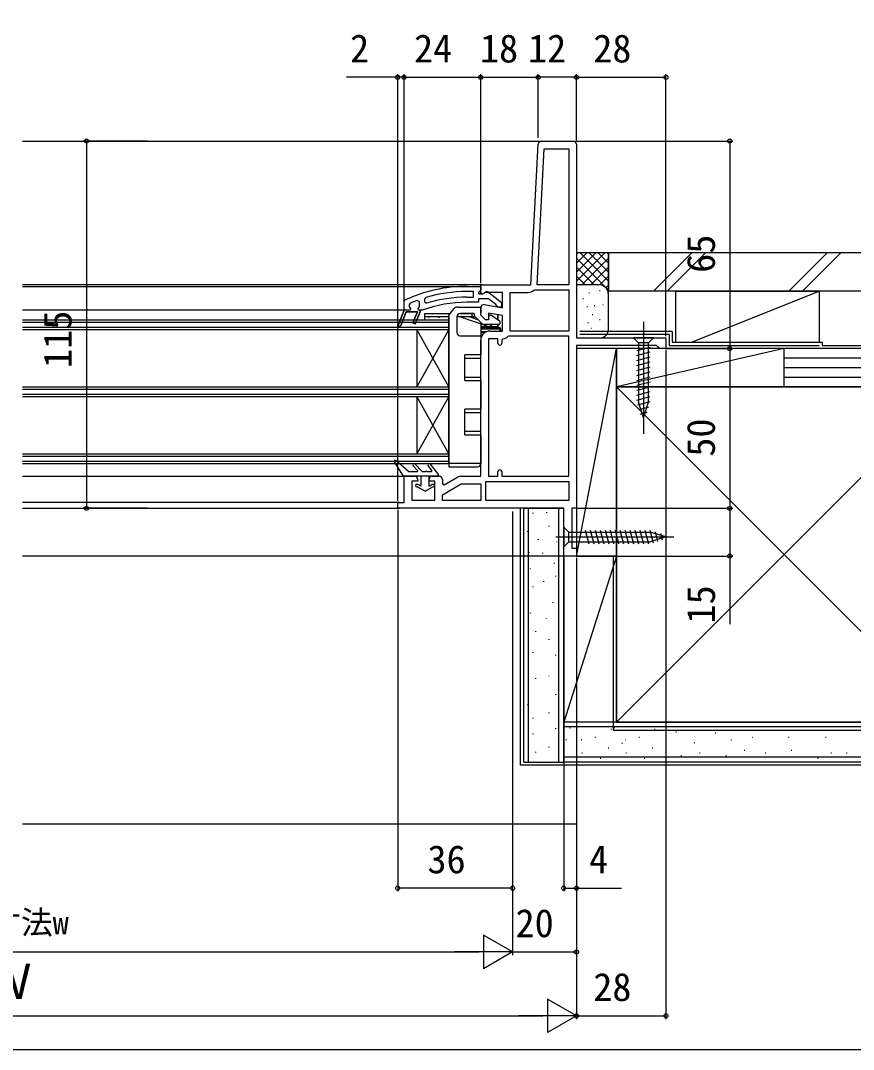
# Model space of a CAD drawing. Units: millimetres, scale not verified. Extents: x -525 to 525, y -783 to 778.
# Drawn here: x 0.9 to 261.7, y -782.7 to -460.4 of the extents above; entities that cross this region are included whole.
import ezdxf
from ezdxf.enums import TextEntityAlignment as Align

# ---------------------------------------------------------------- set-up
doc = ezdxf.new("R2010")
doc.units = ezdxf.units.MM
doc.header["$LTSCALE"] = 4
for name, color, linetype in [('0-3_YKK_11', 7, 'Continuous'), ('0-5_YKK_12', 2, 'Continuous'), ('0-6_YKK_13', 4, 'Continuous'), ('0-8_YKK_D', 6, 'Continuous'), ('0-9_YKK_ZWAK', 7, 'Continuous'), ('0-A_YSS_K', 3, 'Continuous'), ('0-B_YSS_KE', 3, 'Continuous')]:
    doc.layers.add(name, color=color, linetype=linetype)
doc.styles.add('ＭＳ ゴシック', font='')
doc.styles.get('ＭＳ ゴシック').set_extended_font_data('MS Gothic')

msp = doc.modelspace()

# ---------------------------------------------------------------- linework, layer by layer
at = {"layer": '0-3_YKK_11'}
for p, q in [((163.949, -498.176), (174, -498.176)), ((129.8, -603.176), (132, -603.176))]:
    msp.add_line(p, q, dxfattribs=at)
for points in [[(175, -499.176), (175, -559.776), (203, -559.776), (203, -563.176), (201.1, -563.176), (200.6, -562.676), (200.1, -562.176), (175, -562.176), (175, -613.176), (173.5, -613.176), (173.5, -625.676), (175, -625.676), (175, -628.176), (171, -628.176), (171, -613.176), (119, -613.176), (119, -611.376), (121, -611.376), (121, -603.176), (124.3, -603.176)], [(146.174, -549.391), (151.8, -550.383), (151.8, -545.576), (146.444, -545.576), (145.576, -546.118), (145, -545.798), (145, -543.176), (160.642, -543.176), (162.95, -499.123)], [(140.633, -543.676), (145, -543.676), (145, -544.776), (144.562, -545.272), (144.3, -545.569), (144.3, -545.976), (145.7, -545.976), (146.1, -545.776)], [(127.755, -547.184), (127.4, -547.663), (127.4, -548.499), (128.048, -548.977)], [(140.633, -547.076), (142.7, -547.076), (142.7, -545.276), (140.633, -545.276)], [(147.517, -545.589), (151.5, -548.701), (151.5, -550.176), (150.399, -550.176), (149.899, -549.7), (149.708, -549.331), (147.461, -547.576), (144.3, -547.576), (144.3, -548.676), (140.633, -548.676)], [(172.6, -557.676), (154.2, -557.676), (154.2, -545.576), (159.767, -545.576)], [(161.635, -544.893), (161.958, -544.776), (172.6, -544.776), (172.6, -557.676)], [(122.9, -548.97), (122.6, -549.429), (122.6, -550.101), (122.975, -550.585), (122.9, -551.176), (121, -551.176), (119.228, -555.628), (121, -551.176), (121, -548.394), (121.29, -547.94)], [(119.972, -555.924), (121.662, -551.676), (125.139, -551.676), (123.765, -555.128), (124.509, -555.424), (126, -551.676), (126, -551.176), (125.5, -551.176), (125.425, -550.585), (125.8, -550.101), (125.8, -550.076), (125.8, -548.54), (125.125, -548.072)], [(147.9, -557.676), (151.8, -557.676), (151.8, -552.82), (147.4, -552.044), (147.4, -554.176), (146.5, -554.176), (145, -552.676), (145, -550.376)], [(126.617, -551.146), (126.446, -551.176), (126, -551.176), (126, -551.676), (124.509, -555.424), (123.765, -555.128), (125.139, -551.676), (121.662, -551.676), (119.972, -555.924)], [(138.973, -603.176), (145, -603.176), (145, -560.576)], [(150.4, -561.475), (150.4, -560.076), (147.4, -560.076), (147.4, -603.176), (150.4, -603.176), (150.4, -601.776)], [(152.048, -560.063), (151.6, -560.56), (151.6, -561.475)], [(172.6, -603.176), (172.6, -559.276), (153.8, -559.276), (153.455, -559.414)], [(151.6, -601.776), (151.6, -603.176), (172.6, -603.176)], [(125.3, -604.176), (125.3, -604.676), (123.4, -604.676), (123.4, -610.676), (130.6, -610.676), (130.6, -604.676), (128.8, -604.676), (128.8, -604.176)], [(133, -604.176), (133, -605.521), (133.567, -605.848), (137.523, -603.564)]]:
    msp.add_lwpolyline(points, dxfattribs=at)
for points in [[(162.644, -543.176), (164.877, -500.576), (172.6, -500.576), (172.6, -543.176)], [(145, -610.776), (133, -610.776), (133, -608.947), (138.839, -605.576), (145, -605.576)], [(172.6, -610.776), (146.6, -610.776), (146.6, -604.776), (172.6, -604.776)]]:
    msp.add_lwpolyline(points, close=True, dxfattribs=at)
for centre, radius, start, end in [((163.949, -499.176), 1, 90, 176.99997), ((174, -499.176), 1, 0.00001, 89.99999), ((140.633, -589.676), 46, 90.00001, 114.86598), ((140.633, -589.676), 44.4, 89.99999, 106.86019), ((140.633, -589.676), 42.6, 89.99999, 107.18277), ((146.9, -546.376), 1, 51.91328, 143.13011), ((159.767, -542.676), 2.9, 269.99999, 310.11919), ((140.632, -589.675), 44.4, 110.44221, 113.53922), ((140.633, -589.676), 41, 89.99999, 109.98888), ((146, -550.376), 1, 80.00002, 180), ((119.6, -555.776), 0.4, 158.30059, 338.30061), ((119.6, -555.776), 0.4, 158.30059, 338.30061), ((147.9, -560.576), 2.9, 90.00001, 179.99999), ((151.8, -557.676), 2.4, 275.9378, 313.60284), ((151, -561.475), 0.6, 179.99999, 0.00001), ((151, -601.776), 0.6, 359.99999, 180.00001), ((124.3, -604.176), 1, 0.00001, 89.99999), ((129.8, -604.176), 1, 90.00001, 179.99999), ((132, -604.176), 1, 0.00001, 89.99999), ((138.973, -606.076), 2.9, 89.99998, 119.99999)]:
    msp.add_arc(centre, radius, start, end, dxfattribs=at)
at = {"layer": '0-5_YKK_12'}
for p, q in [((1.5, -498.176), (163.95, -498.176)), ((145.501, -543.176), (1.5, -543.176)), ((1.5, -543.676), (145.001, -543.675)), ((121.001, -551.176), (1.5, -551.176)), ((1.5, -554.176), (135.001, -554.176)), ((135.001, -554.176), (135.001, -599.176)), ((1.5, -554.876), (135.001, -554.876)), ((1.5, -556.476), (135.001, -556.476)), ((1.5, -557.176), (135.001, -557.176)), ((125.001, -557.176), (125.001, -575.176)), ((135.001, -557.176), (125.001, -575.176)), ((135.001, -575.176), (125.001, -557.176)), ((1.5, -575.176), (135.001, -575.176)), ((1.5, -575.876), (135.001, -575.876)), ((1.5, -577.476), (135.001, -577.476)), ((1.5, -578.176), (135.001, -578.176)), ((125.001, -578.176), (125.001, -596.176)), ((135.001, -578.176), (125.001, -596.176)), ((135.001, -596.176), (125.001, -578.176)), ((1.5, -596.176), (135.001, -596.176)), ((1.5, -596.876), (135.001, -596.876)), ((1.5, -598.476), (135.001, -598.476)), ((1.5, -599.176), (135.001, -599.176)), ((1.5, -603.176), (121.501, -603.176)), ((119.501, -611.376), (1.5, -611.376)), ((1.5, -613.176), (119.501, -613.176)), ((173, -628.176), (1.5, -628.176))]:
    msp.add_line(p, q, dxfattribs=at)
at = {"layer": '0-6_YKK_13'}
for p, q in [((135.065, -552.592), (136.549, -550.737)), ((137.72, -550.174), (144.799, -550.174)), ((145.02, -550.174), (144.999, -550.174)), ((144.999, -550.374), (144.999, -550.174)), ((144.999, -550.374), (144.999, -551.967)), ((127.799, -553.174), (127.499, -553.174)), ((127.5, -554.175), (127.499, -553.174)), ((127.5, -554.175), (134.999, -554.175)), ((127.799, -552.174), (135.399, -552.174)), ((134.999, -553.174), (127.799, -553.174)), ((128.731, -553.518), (128.731, -553.618)), ((131.906, -553.418), (131.906, -553.518)), ((134.999, -599.174), (134.999, -552.779)), ((134.999, -553.174), (134.999, -554.175)), ((137.499, -553.174), (137.499, -558.174)), ((143.171, -553.174), (137.499, -553.174)), ((137.499, -554.175), (137.5, -554.175)), ((137.749, -552.512), (137.749, -553.174)), ((142.799, -552.174), (138.499, -552.174)), ((138.499, -552.174), (138.599, -552.174)), ((138.599, -552.174), (142.799, -552.174)), ((141.539, -553.174), (144.013, -554.016)), ((141.539, -553.174), (143.171, -553.174)), ((142.249, -552.174), (142.249, -553.174)), ((142.999, -552.795), (142.999, -552.374)), ((145.525, -555.527), (143.146, -553.149)), ((147.399, -553.367), (147.742, -552.774)), ((147.915, -552.674), (148.236, -552.674)), ((148.351, -552.71), (150.871, -554.475)), ((150.199, -552.536), (150.199, -554.004)), ((150.499, -554.214), (150.499, -552.589)), ((144.999, -555.002), (144.999, -559.174)), ((150.999, -556.674), (145.299, -556.674)), ((145.299, -556.674), (145.299, -556.974)), ((145.299, -556.974), (150.999, -556.974)), ((150.699, -555.674), (145.878, -555.674)), ((150.199, -555.674), (150.199, -556.374)), ((150.199, -556.374), (150.499, -556.374)), ((150.499, -556.374), (150.499, -555.674)), ((150.999, -554.72), (150.999, -555.374)), ((150.999, -556.974), (150.999, -557.674)), ((151.299, -557.674), (151.299, -556.974)), ((196.001, -554.826), (196, -589.826)), ((138.499, -559.174), (144.999, -559.174)), ((146.841, -557.874), (144.999, -557.874)), ((144.999, -558.174), (146.272, -558.174)), ((144.999, -559.174), (144.999, -565.174)), ((199.101, -559.826), (192.901, -559.826)), ((192.901, -559.826), (194.451, -561.376)), ((199.101, -559.826), (197.551, -561.376)), ((193.901, -563.802), (198.101, -562.677)), ((194.451, -561.376), (194.45, -579.91)), ((197.551, -561.376), (194.451, -561.376)), ((197.55, -579.91), (197.551, -561.376)), ((139.999, -573.174), (139.999, -565.174)), ((144.999, -565.174), (139.999, -565.174)), ((193.901, -565.355), (198.101, -564.23)), ((193.901, -566.908), (198.101, -565.782)), ((193.901, -568.461), (198.101, -567.335)), ((193.901, -570.014), (198.101, -568.888)), ((144.999, -572.174), (139.999, -572.174)), ((139.999, -573.174), (144.999, -573.174)), ((144.999, -573.174), (144.999, -572.174)), ((144.999, -573.174), (144.999, -582.174)), ((193.9, -573.12), (198.101, -571.994)), ((193.9, -574.672), (198.1, -573.547)), ((193.901, -571.567), (198.101, -570.441)), ((193.9, -576.225), (198.1, -575.1)), ((193.9, -577.778), (198.1, -576.653)), ((193.9, -579.331), (198.1, -578.206)), ((194.159, -580.815), (198.1, -579.759)), ((196, -584.826), (194.45, -579.91)), ((196, -584.826), (197.55, -579.91)), ((139.999, -590.174), (139.999, -582.174)), ((144.999, -582.174), (139.999, -582.174)), ((194.611, -582.247), (197.647, -581.433)), ((195.062, -583.679), (197.112, -583.129)), ((144.999, -589.174), (139.999, -589.174)), ((144.999, -590.174), (144.999, -589.174)), ((139.999, -590.174), (144.999, -590.174)), ((144.999, -590.174), (144.999, -599.174)), ((120.801, -603.176), (117.947, -598.635)), ((122.344, -601.628), (118.396, -598.248)), ((126.541, -601.612), (124.393, -599.303)), ((129.116, -599.33), (131.737, -602.691)), ((134.999, -599.174), (134.999, -600.174)), ((144.999, -599.174), (134.999, -599.174)), ((122.474, -601.676), (125.049, -601.676)), ((125.195, -601.339), (123.808, -599.848)), ((126.688, -601.676), (127.823, -601.676)), ((128.223, -601.676), (129.516, -601.676)), ((129.674, -601.353), (128.485, -599.821)), ((134.999, -600.174), (143.999, -600.174)), ((131.501, -603.176), (120.801, -603.176)), ((125.001, -605.676), (125.233, -605.676)), ((126.301, -606.23), (125.433, -605.729)), ((126.301, -606.23), (126.301, -603.176)), ((128.801, -606.23), (128.801, -603.176)), ((128.801, -606.23), (129.668, -605.729)), ((129.868, -605.676), (130.101, -605.676)), ((125.001, -606.476), (125.126, -606.476)), ((127.551, -607.876), (125.126, -606.476)), ((127.551, -607.876), (129.975, -606.476)), ((129.975, -606.476), (130.101, -606.476)), ((170.997, -619.078), (172.547, -620.628)), ((172.547, -620.628), (198.081, -620.628)), ((177.743, -620.078), (178.868, -624.278)), ((179.296, -620.078), (180.421, -624.278)), ((180.848, -620.078), (181.974, -624.278)), ((182.401, -620.078), (183.527, -624.278)), ((183.954, -620.078), (185.08, -624.278)), ((185.507, -620.078), (186.632, -624.278)), ((187.06, -620.078), (188.185, -624.278)), ((188.613, -620.078), (189.738, -624.278)), ((190.166, -620.078), (191.291, -624.278)), ((191.719, -620.078), (192.844, -624.278)), ((193.272, -620.078), (194.397, -624.278)), ((194.825, -620.078), (195.95, -624.278)), ((196.378, -620.078), (197.503, -624.278)), ((197.93, -620.078), (198.986, -624.019)), ((202.997, -622.178), (198.081, -620.628)), ((199.605, -620.532), (200.418, -623.568)), ((201.301, -621.066), (201.85, -623.116)), ((168.497, -622.178), (205.497, -622.178)), ((172.547, -623.728), (198.081, -623.728)), ((202.997, -622.178), (198.081, -623.728)), ((202.997, -622.178), (198.081, -623.728))]:
    msp.add_line(p, q, dxfattribs=at)
for points in [[(127.499, -553.174), (127.499, -552.174), (127.799, -552.174)], [(147.016, -556.094), (138.434, -553.174), (137.499, -553.174)], [(150.199, -556.674), (150.199, -556.374), (144.999, -556.374)], [(151.299, -556.974), (150.999, -556.974), (150.999, -556.674)], [(139.999, -566.174), (144.999, -566.174), (144.999, -565.174)], [(139.999, -583.174), (144.999, -583.174), (144.999, -582.174)], [(170.997, -619.078), (170.997, -625.278), (172.547, -623.728), (172.547, -620.628)]]:
    msp.add_lwpolyline(points, dxfattribs=at)
for centre, radius, start, end in [((137.72, -551.674), 1.5, 90, 141.34019), ((144.799, -550.374), 0.2, 0, 90), ((135.299, -552.779), 0.3, 141.34019, 180), ((138.499, -553.174), 1, 90, 180), ((142.799, -552.374), 0.2, 0, 90), ((143.499, -552.795), 0.5, 180, 225), ((147.915, -552.874), 0.2, 90, 150), ((148.236, -552.874), 0.2, 55, 90), ((145.299, -556.374), 0.3, 180, 270), ((145.299, -556.374), 0.6, 240, 270), ((145.878, -555.174), 0.5, 225, 270), ((147.499, -554.674), 1.5, 251.20957, 318.18969), ((150.799, -556.374), 0.3, 180, 270), ((150.699, -555.374), 0.3, 270, 0), ((150.699, -554.72), 0.3, 0, 55), ((150.999, -556.974), 0.3, 0, 90), ((138.499, -558.174), 1, 180, 270), ((118.201, -598.476), 0.3, 49.43895, 212.15282), ((124.101, -599.576), 0.4, 42.9326, 222.9326), ((128.801, -599.576), 0.4, 37.94551, 217.81232), ((143.999, -599.174), 1, 270, 0), ((122.474, -601.476), 0.2, 229.43895, 270), ((125.049, -601.476), 0.2, 270, 42.9326), ((126.688, -601.476), 0.2, 222.9326, 270), ((128.023, -601.676), 0.2, 0, 180), ((129.516, -601.476), 0.2, 270, 37.81232), ((125.001, -606.076), 0.4, 90, 270), ((125.233, -606.076), 0.4, 60, 90), ((129.868, -606.076), 0.4, 90, 120), ((130.101, -606.076), 0.4, 270, 90), ((131.501, -602.876), 0.3, 270, 37.94551)]:
    msp.add_arc(centre, radius, start, end, dxfattribs=at)
at = {"layer": '0-8_YKK_D'}
for p, q in [((119, -478.176), (102.945, -478.176)), ((119, -610.876), (119, -477.176)), ((121.001, -478.176), (119, -478.176)), ((121.001, -549.128), (121, -477.176)), ((121, -478.176), (144.999, -478.176)), ((121.001, -549.128), (121.001, -477.176)), ((121.001, -478.176), (123.551, -478.176)), ((145, -542.676), (144.999, -477.176)), ((145, -542.676), (145, -477.176)), ((145, -478.176), (163, -478.176)), ((163, -497.176), (163, -477.176)), ((163, -497.176), (163, -477.176)), ((175, -478.176), (163, -478.176)), ((175, -498.176), (175, -477.176)), ((175, -498.176), (175, -477.176)), ((175, -478.176), (203, -478.176)), ((203, -559.276), (203, -477.176)), ((40.5, -498.176), (20.5, -498.176)), ((21.5, -498.176), (21.5, -613.176)), ((175, -498.176), (224, -498.176)), ((223, -498.176), (223, -563.176)), ((202.8, -563.176), (224, -563.176)), ((202.8, -563.176), (224, -563.176)), ((203, -563.676), (203, -773.176)), ((223, -563.176), (223, -613.176)), ((40.5, -613.176), (20.5, -613.176)), ((119, -613.676), (119, -733.176)), ((155.001, -614.176), (155.001, -733.176)), ((155.001, -614.176), (155.001, -753.176)), ((155.001, -614.176), (155.001, -753.176)), ((175.25, -613.176), (224, -613.176)), ((176.25, -613.176), (224, -613.176)), ((175.5, -628.176), (224, -628.176)), ((171, -628.676), (171, -733.176)), ((175, -628.676), (174.999, -773.177)), ((175, -628.676), (175, -753.176)), ((175, -628.676), (175, -733.176)), ((175, -628.676), (175, -773.176)), ((155.001, -732.176), (119, -732.176)), ((155.001, -752.176), (145.907, -746.926)), ((145.907, -746.926), (145.907, -757.426)), ((-144.5, -752.176), (144.501, -752.176)), ((155.001, -752.176), (136.814, -752.176)), ((155.001, -752.176), (145.907, -757.426)), ((155.001, -752.176), (175, -752.176)), ((174.999, -772.177), (165.905, -766.927)), ((165.905, -766.927), (165.905, -777.427)), ((-164.501, -772.174), (164.499, -772.177)), ((174.999, -772.177), (156.812, -772.177)), ((174.999, -772.177), (165.905, -777.427)), ((175, -772.176), (203, -772.176))]:
    msp.add_line(p, q, dxfattribs=at)
for points in [[(223, -613.176), (223, -628.176), (223, -649.453)], [(171, -732.176), (175, -732.176), (189.118, -732.176)]]:
    msp.add_lwpolyline(points, dxfattribs=at)
for centre in [(119, -478.176), (121, -478.176), (121.001, -478.176), (144.999, -478.176), (145, -478.176), (163, -478.176), (163, -478.176), (175, -478.176), (175, -478.176), (203, -478.176), (21.5, -498.176), (223, -498.176), (223, -563.176), (223, -563.176), (21.5, -613.176), (223, -613.176), (223, -613.176), (223, -628.176), (119, -732.176), (155.001, -732.176), (171, -732.176), (175, -732.176), (175, -752.176), (175, -772.176), (203, -772.176)]:
    msp.add_circle(centre, 0.637, dxfattribs=at)
at = {"layer": '0-9_YKK_ZWAK'}
msp.add_lwpolyline([(-525, -782.7), (525, -782.7), (525, 747.3)], dxfattribs=at)
at = {"layer": '0-A_YSS_K'}
for p, q in [((185.001, -533.176), (175.001, -533.176)), ((175.001, -542.033), (183.859, -533.176)), ((175.001, -539.205), (181.031, -533.176)), ((175.001, -536.377), (178.202, -533.176)), ((175.001, -533.548), (175.374, -533.176)), ((175.001, -534.862), (185.001, -544.862)), ((176.143, -533.176), (185.001, -542.033)), ((176.687, -543.176), (185.001, -534.862)), ((178.972, -533.176), (185.001, -539.205)), ((181.8, -533.176), (185.001, -536.377)), ((184.629, -533.176), (185.001, -533.548)), ((185.001, -546.176), (185.001, -533.176)), ((211.111, -533.176), (199.111, -545.176)), ((215.354, -533.176), (203.354, -545.176)), ((253.538, -533.176), (241.538, -545.176)), ((257.78, -533.176), (245.78, -545.176)), ((175.001, -537.69), (180.486, -543.176)), ((179.516, -543.176), (185.001, -537.69)), ((175.001, -540.519), (177.676, -543.193)), ((182.327, -543.193), (185.001, -540.519)), ((182.001, -543.176), (175.001, -543.176)), ((184.207, -544.142), (185.001, -543.347)), ((177.002, -547.502), (177.202, -547.502)), ((178.858, -545.671), (179.058, -545.671)), ((182.196, -545.003), (182.396, -545.003)), ((185.001, -557.276), (185.001, -546.176)), ((206.001, -545.176), (206.001, -561.176)), ((206.001, -545.176), (251.001, -545.176)), ((211.001, -561.176), (251.001, -545.176)), ((251.001, -545.176), (251.001, -561.176)), ((178.19, -550.011), (178.39, -550.011)), ((180.527, -549.677), (180.727, -549.677)), ((183.198, -549.343), (183.398, -549.343)), ((179.924, -552.47), (180.124, -552.47)), ((182.196, -554.016), (182.396, -554.016)), ((178.524, -555.018), (178.724, -555.018)), ((179.546, -556.796), (179.746, -556.796)), ((175.301, -559.776), (182.001, -559.776)), ((176.541, -557.627), (176.741, -557.627)), ((180.193, -558.69), (180.393, -558.69)), ((183.198, -557.858), (183.398, -557.858)), ((174.997, -628.176), (187.498, -563.176)), ((239.998, -563.176), (187.498, -575.176)), ((251.001, -563.176), (206.001, -563.176)), ((239.998, -575.176), (239.998, -563.176)), ((352.491, -563.176), (239.998, -563.176)), ((352.491, -566.176), (239.998, -566.176)), ((352.491, -569.176), (239.998, -569.176)), ((352.491, -572.176), (239.998, -572.176)), ((187.5, -680.176), (292.5, -575.176)), ((187.5, -575.176), (292.5, -680.176)), ((239.998, -575.176), (352.491, -575.176)), ((157.5, -693.676), (157.5, -613.176)), ((160, -692.676), (160, -613.176)), ((161.341, -614.595), (161.341, -614.795)), ((165.552, -614.367), (165.552, -614.567)), ((169.5, -692.676), (169.5, -613.176)), ((166.286, -618.715), (166.286, -618.915)), ((159.692, -620.364), (159.692, -620.564)), ((162.989, -622.836), (162.989, -623.036)), ((168.78, -623.657), (168.78, -623.857)), ((160.095, -626.975), (160.095, -627.175)), ((164.383, -627.165), (164.383, -627.365)), ((171, -680.176), (171, -627.727)), ((187.5, -628.176), (171, -628.176)), ((187.5, -628.176), (171, -680.176)), ((187.5, -680.176), (187.5, -628.176)), ((168.001, -630.283), (168.001, -630.483)), ((160.517, -631.902), (160.517, -632.102)), ((168.434, -634.374), (168.434, -634.574)), ((161.341, -637.671), (161.341, -637.871)), ((164.637, -636.023), (164.637, -636.223)), ((167.61, -642.616), (167.61, -642.816)), ((160.517, -645.913), (160.517, -646.113)), ((165.462, -647.561), (165.462, -647.761)), ((162.165, -651.682), (162.165, -651.882)), ((166.286, -654.154), (166.286, -654.354)), ((161.341, -658.275), (161.341, -658.475)), ((168.434, -659.099), (168.434, -659.299)), ((162.165, -666.448), (162.165, -666.648)), ((166.286, -665.624), (166.286, -665.824)), ((168.434, -671.393), (168.434, -671.593)), ((159.692, -674.69), (159.692, -674.89)), ((161.341, -678.81), (161.341, -679.01)), ((166.286, -677.162), (166.286, -677.362)), ((168.434, -682.107), (168.434, -682.307)), ((187.5, -680.176), (171, -680.176)), ((352.494, -681.676), (171, -681.676)), ((172.911, -682.005), (173.111, -682.005)), ((185.708, -682.395), (185.908, -682.395)), ((186.684, -682.005), (186.884, -682.005)), ((199.481, -682.395), (199.681, -682.395)), ((206.108, -683.175), (206.308, -683.175)), ((210.199, -682.741), (210.399, -682.741)), ((234.923, -682.741), (235.123, -682.741)), ((247.217, -682.741), (247.417, -682.741)), ((257.931, -682.741), (258.131, -682.741)), ((161.341, -683.755), (161.341, -683.955)), ((171.616, -685.624), (171.816, -685.624)), ((176.419, -685.624), (176.619, -685.624)), ((180.767, -684.89), (180.967, -684.89)), ((190.192, -685.624), (190.392, -685.624)), ((194.54, -684.89), (194.74, -684.89)), ((218.44, -683.566), (218.64, -683.566)), ((223.385, -685.714), (223.585, -685.714)), ((229.978, -684.89), (230.178, -684.89)), ((241.448, -684.89), (241.648, -684.89)), ((252.986, -684.89), (253.186, -684.89)), ((162.165, -689.524), (162.165, -689.724)), ((166.286, -687.876), (166.286, -688.076)), ((184.887, -688.186), (185.087, -688.186)), ((189.216, -686.793), (189.416, -686.793)), ((198.66, -688.186), (198.86, -688.186)), ((202.989, -686.793), (203.189, -686.793)), ((211.847, -686.538), (212.047, -686.538)), ((227.506, -689.01), (227.706, -689.01)), ((242.272, -689.01), (242.472, -689.01)), ((352.494, -691.176), (171, -691.176)), ((175, -692.676), (175, -712.176)), ((176.646, -689.835), (176.846, -689.835)), ((182.415, -691.483), (182.615, -691.483)), ((187.463, -691.08), (187.663, -691.08)), ((189.027, -691.08), (189.227, -691.08)), ((190.419, -689.835), (190.619, -689.835)), ((196.188, -691.483), (196.388, -691.483)), ((202.8, -691.08), (203, -691.08)), ((207.726, -690.659), (207.926, -690.659)), ((213.495, -689.835), (213.695, -689.835)), ((221.737, -690.659), (221.937, -690.659)), ((234.099, -689.835), (234.299, -689.835)), ((250.514, -691.483), (250.714, -691.483)), ((254.635, -689.835), (254.835, -689.835)), ((259.579, -689.835), (259.78, -689.835)), ((352.494, -693.676), (157.5, -693.676)), ((175, -712.176), (1.497, -712.176))]:
    msp.add_line(p, q, dxfattribs=at)
for points in [[(187.498, -628.176), (187.498, -563.176), (174.998, -563.176), (174.997, -628.176)], [(239.998, -575.176), (239.998, -563.176), (187.498, -563.176), (187.498, -575.176)]]:
    msp.add_lwpolyline(points, close=True, dxfattribs=at)
for centre, radius, start, end in [((182.001, -546.176), 3, 360, 90), ((182.394, -557.197), 2.609, 261.34878, 358.26236)]:
    msp.add_arc(centre, radius, start, end, dxfattribs=at)
at = {"layer": '0-B_YSS_KE'}
for p, q in [((352.495, -545.176), (185.001, -545.176)), ((204.998, -557.776), (175.998, -557.776)), ((203.998, -558.776), (175.998, -558.776)), ((251.998, -561.176), (251.998, -562.176)), ((251.998, -562.176), (352.491, -562.176)), ((158.5, -692.676), (158.5, -613.176)), ((158.5, -613.176), (171, -613.176)), ((171, -692.676), (171, -613.176)), ((186.5, -628.176), (186.5, -682.676)), ((352.494, -680.176), (171, -680.176)), ((171, -692.676), (171, -680.176)), ((186.5, -682.676), (352.494, -682.676)), ((158.5, -692.676), (171, -692.676)), ((352.494, -692.676), (171, -692.676))]:
    msp.add_line(p, q, dxfattribs=at)
for points in [[(352.495, -533.176), (185.001, -533.176), (185.001, -545.176)], [(203.998, -558.776), (203.998, -562.176), (250.998, -562.176)], [(204.998, -557.776), (204.998, -561.176), (251.998, -561.176)], [(292.5, -575.176), (187.5, -575.176), (187.5, -680.176), (292.5, -680.176)]]:
    msp.add_lwpolyline(points, dxfattribs=at)

# ---------------------------------------------------------------- texts
at = {"layer": '0-8_YKK_D', "style": 'ＭＳ ゴシック'}
for s, height, p in [('2', 8.798, (104.059, -476.176)), ('18', 8.798, (144.761, -476.176)), ('12', 8.798, (159.795, -476.176)), ('28', 8.798, (180.239, -476.176)), ('36', 8.798, (128.307, -730.176)), ('4', 8.798, (178.936, -730.176)), ('内法基準寸法w', 7.331, (-49.062, -748.812)), ('20', 8.798, (155.907, -750.176)), ('28', 8.798, (180.239, -770.176))]:
    msp.add_text(s, height=height, dxfattribs=at).set_placement(p, align=Align.BOTTOM_LEFT)
for s, height, rotation, p in [('24', 8.798, 0.001, (124.102, -476.176)), ('65', 8.798, 90, (221, -539.437)), ('115', 8.798, 90, (19.5, -569.244)), ('50', 8.798, 90, (221, -597.039)), ('15', 8.798, 90, (221, -649.294)), ('Ｗ', 11, 359.999, (-10.655, -770.175))]:
    msp.add_text(s, height=height, rotation=rotation, dxfattribs=at).set_placement(p, align=Align.BOTTOM_LEFT)

doc.saveas('drawing.dxf')
